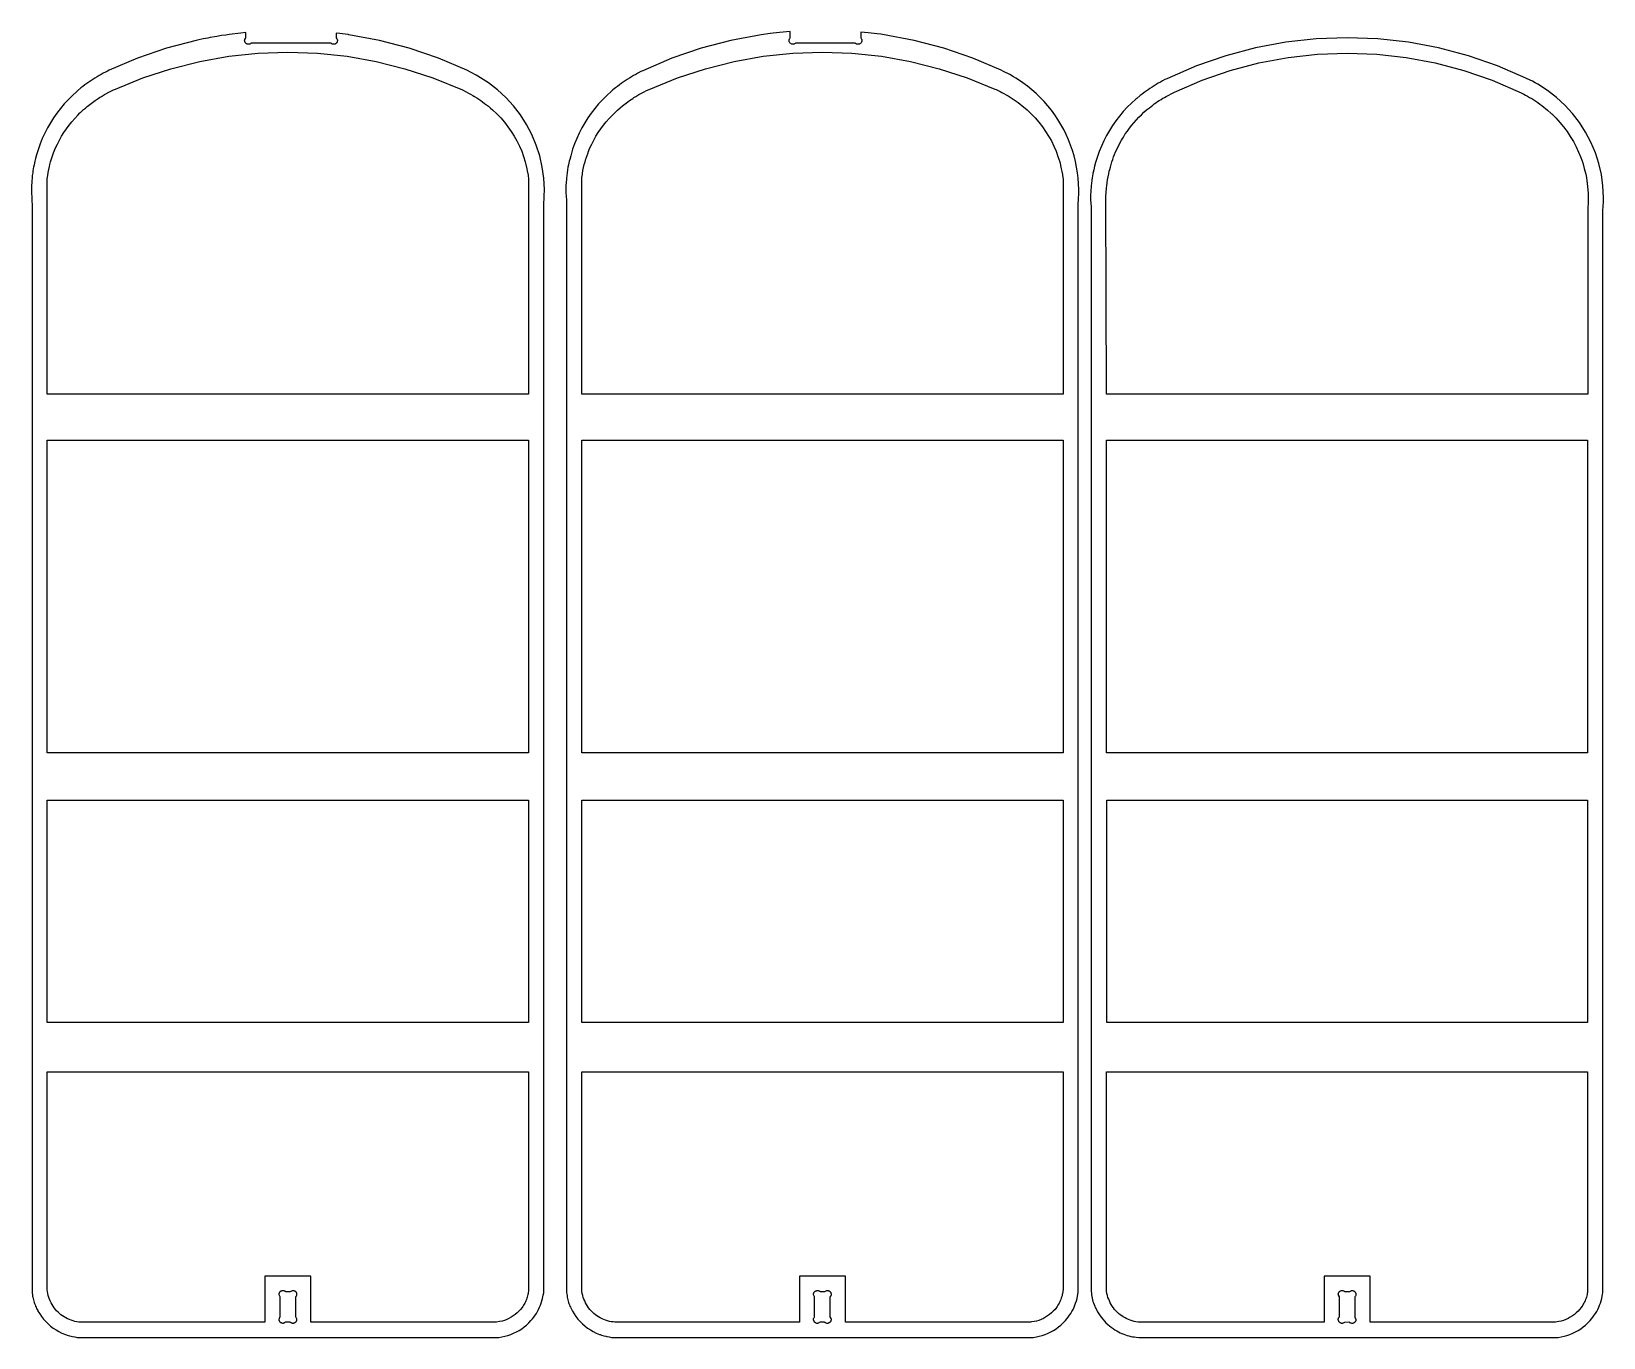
# Model space of a CAD drawing. Extents: x 141.1 to 183.9, y -70.4 to -35.8.
# Drawn here: x 158.21 to 171.01, y -70.42 to -59.79 of the extents above; entities that cross this region are included whole.
import ezdxf

# ---------------------------------------------------------------- set-up
doc = ezdxf.new("R2010")
doc.units = 0
doc.layers.add('SECTIONCUTEDGES', color=18, linetype='CONTINUOUS')

msp = doc.modelspace()

# ---------------------------------------------------------------- linework, layer by layer
at = {"layer": 'SECTIONCUTEDGES'}
for points in [[(158.546, -70.411), (158.565, -70.414), (158.583, -70.417), (158.595, -70.418), (158.605, -70.419), (161.995, -70.419), (162.017, -70.417), (162.042, -70.413), (162.066, -70.408), (162.091, -70.401), (162.114, -70.393), (162.137, -70.384), (162.16, -70.373), (162.182, -70.361), (162.203, -70.347), (162.223, -70.332), (162.242, -70.317), (162.261, -70.299), (162.278, -70.281), (162.29, -70.267), (162.302, -70.253), (162.312, -70.237), (162.323, -70.222), (162.332, -70.206), (162.341, -70.189), (162.349, -70.172), (162.356, -70.155), (162.362, -70.138), (162.368, -70.12), (162.373, -70.102), (162.379, -70.074), (162.382, -70.054), (162.383, -70.042), (162.383, -61.183), (162.385, -61.152), (162.387, -61.112), (162.388, -61.09), (162.388, -61.076), (162.383, -60.984), (162.37, -60.892), (162.35, -60.802), (162.321, -60.713), (162.285, -60.628), (162.242, -60.546), (162.193, -60.468), (162.136, -60.394), (162.073, -60.326), (162.005, -60.263), (161.932, -60.206), (161.847, -60.152), (161.833, -60.144), (161.791, -60.122), (161.756, -60.105), (161.525, -60.006), (161.288, -59.925), (161.046, -59.861), (160.796, -59.815), (160.79, -59.814), (160.766, -59.811), (160.722, -59.806), (160.694, -59.803), (160.694, -59.84), (160.694, -59.841), (160.698, -59.848), (160.701, -59.854), (160.702, -59.857), (160.703, -59.858), (160.703, -59.861), (160.703, -59.864), (160.703, -59.866), (160.702, -59.869), (160.702, -59.871), (160.701, -59.873), (160.7, -59.875), (160.699, -59.877), (160.698, -59.879), (160.697, -59.881), (160.695, -59.883), (160.693, -59.884), (160.692, -59.886), (160.69, -59.887), (160.687, -59.889), (160.684, -59.891), (160.681, -59.892), (160.677, -59.893), (160.674, -59.893), (160.671, -59.893), (160.667, -59.893), (160.664, -59.892), (160.661, -59.891), (160.658, -59.89), (160.655, -59.888), (160.651, -59.885), (160.65, -59.884), (160, -59.884), (159.998, -59.886), (159.996, -59.888), (159.994, -59.889), (159.99, -59.891), (159.987, -59.892), (159.982, -59.893), (159.978, -59.893), (159.974, -59.893), (159.971, -59.892), (159.966, -59.891), (159.965, -59.89), (159.961, -59.888), (159.958, -59.885), (159.954, -59.882), (159.952, -59.879), (159.952, -59.877), (159.95, -59.874), (159.949, -59.871), (159.948, -59.868), (159.947, -59.865), (159.947, -59.864), (159.947, -59.861), (159.948, -59.858), (159.948, -59.856), (159.95, -59.853), (159.954, -59.845), (159.956, -59.841), (159.957, -59.84), (159.957, -59.798), (159.916, -59.802), (159.822, -59.814), (159.795, -59.818), (159.758, -59.823), (159.721, -59.829), (159.703, -59.832), (159.666, -59.838), (159.647, -59.842), (159.61, -59.849), (159.564, -59.859), (159.554, -59.861), (159.312, -59.925), (159.075, -60.006), (158.845, -60.105), (158.832, -60.111), (158.814, -60.12), (158.797, -60.129), (158.78, -60.138), (158.763, -60.148), (158.746, -60.158), (158.729, -60.168), (158.712, -60.179), (158.695, -60.19), (158.679, -60.201), (158.663, -60.212), (158.647, -60.224), (158.631, -60.236), (158.615, -60.248), (158.586, -60.273), (158.581, -60.277), (158.545, -60.31), (158.511, -60.344), (158.478, -60.379), (158.448, -60.415), (158.419, -60.453), (158.391, -60.492), (158.366, -60.532), (158.342, -60.574), (158.32, -60.616), (158.3, -60.659), (158.282, -60.704), (158.263, -60.759), (158.253, -60.792), (158.245, -60.822), (158.239, -60.845), (158.233, -60.875), (158.229, -60.894), (158.227, -60.905), (158.224, -60.927), (158.222, -60.938), (158.219, -60.961), (158.217, -60.983), (158.215, -61.005), (158.214, -61.016), (158.212, -61.045), (158.212, -61.068), (158.212, -61.098), (158.212, -61.111), (158.214, -61.132), (158.215, -61.149), (158.216, -61.179), (158.217, -61.188), (158.217, -70.048), (158.218, -70.057), (158.22, -70.07), (158.221, -70.081), (158.223, -70.091), (158.226, -70.102), (158.228, -70.112), (158.231, -70.122), (158.234, -70.132), (158.238, -70.142), (158.241, -70.152), (158.245, -70.162), (158.249, -70.172), (158.254, -70.181), (158.263, -70.199), (158.265, -70.203), (158.279, -70.226), (158.294, -70.248), (158.311, -70.269), (158.328, -70.289), (158.348, -70.308), (158.368, -70.326), (158.389, -70.342), (158.412, -70.357), (158.435, -70.37), (158.459, -70.382), (158.489, -70.394), (158.502, -70.399), (158.523, -70.405), (158.536, -70.408)], [(162.897, -70.411), (162.915, -70.414), (162.934, -70.417), (162.946, -70.418), (162.956, -70.419), (166.346, -70.419), (166.368, -70.417), (166.393, -70.413), (166.417, -70.408), (166.441, -70.401), (166.465, -70.393), (166.488, -70.384), (166.511, -70.373), (166.533, -70.361), (166.554, -70.347), (166.574, -70.332), (166.593, -70.317), (166.612, -70.299), (166.629, -70.281), (166.641, -70.267), (166.653, -70.253), (166.663, -70.237), (166.674, -70.222), (166.683, -70.206), (166.692, -70.189), (166.7, -70.172), (166.707, -70.155), (166.713, -70.138), (166.719, -70.12), (166.724, -70.102), (166.729, -70.082), (166.731, -70.067), (166.734, -70.05), (166.734, -70.042), (166.734, -61.188), (166.735, -61.16), (166.736, -61.146), (166.738, -61.114), (166.739, -61.109), (166.739, -61.086), (166.739, -61.076), (166.737, -61.03), (166.734, -60.984), (166.729, -60.938), (166.721, -60.892), (166.712, -60.847), (166.701, -60.802), (166.687, -60.757), (166.672, -60.713), (166.655, -60.67), (166.636, -60.628), (166.616, -60.586), (166.593, -60.546), (166.569, -60.506), (166.543, -60.468), (166.516, -60.43), (166.487, -60.394), (166.456, -60.359), (166.424, -60.326), (166.391, -60.294), (166.356, -60.263), (166.32, -60.234), (166.283, -60.206), (166.24, -60.178), (166.227, -60.17), (166.207, -60.158), (166.177, -60.14), (166.126, -60.115), (166.106, -60.105), (165.876, -60.006), (165.639, -59.925), (165.397, -59.861), (165.141, -59.814), (165.127, -59.812), (165.096, -59.808), (165.048, -59.803), (165.023, -59.801), (164.964, -59.794), (164.964, -59.841), (164.966, -59.845), (164.97, -59.852), (164.972, -59.855), (164.973, -59.859), (164.973, -59.863), (164.972, -59.867), (164.972, -59.87), (164.971, -59.871), (164.97, -59.874), (164.969, -59.877), (164.967, -59.88), (164.964, -59.884), (164.958, -59.888), (164.954, -59.891), (164.952, -59.891), (164.948, -59.892), (164.944, -59.893), (164.939, -59.893), (164.932, -59.892), (164.93, -59.891), (164.925, -59.889), (164.922, -59.886), (164.92, -59.884), (164.919, -59.884), (164.433, -59.884), (164.432, -59.885), (164.429, -59.887), (164.425, -59.89), (164.422, -59.891), (164.419, -59.892), (164.417, -59.892), (164.414, -59.893), (164.411, -59.893), (164.407, -59.893), (164.404, -59.892), (164.401, -59.891), (164.398, -59.89), (164.395, -59.888), (164.393, -59.888), (164.389, -59.884), (164.386, -59.881), (164.385, -59.88), (164.383, -59.876), (164.381, -59.872), (164.38, -59.867), (164.38, -59.863), (164.38, -59.862), (164.38, -59.858), (164.384, -59.85), (164.387, -59.845), (164.389, -59.84), (164.389, -59.789), (164.303, -59.798), (164.225, -59.805), (164.153, -59.815), (163.905, -59.861), (163.663, -59.925), (163.426, -60.006), (163.189, -60.108), (163.174, -60.115), (163.148, -60.129), (163.131, -60.138), (163.114, -60.148), (163.097, -60.158), (163.08, -60.168), (163.063, -60.179), (163.046, -60.19), (163.03, -60.201), (163.014, -60.212), (162.998, -60.224), (162.982, -60.236), (162.966, -60.248), (162.946, -60.265), (162.931, -60.278), (162.895, -60.31), (162.862, -60.344), (162.829, -60.379), (162.799, -60.415), (162.77, -60.453), (162.742, -60.492), (162.717, -60.532), (162.693, -60.574), (162.671, -60.616), (162.651, -60.659), (162.633, -60.704), (162.617, -60.748), (162.608, -60.778), (162.602, -60.8), (162.594, -60.83), (162.59, -60.845), (162.584, -60.875), (162.58, -60.894), (162.576, -60.916), (162.573, -60.938), (162.57, -60.961), (162.568, -60.983), (162.567, -60.994), (162.565, -61.016), (162.563, -61.045), (162.563, -61.057), (162.563, -61.09), (162.563, -61.103), (162.564, -61.128), (162.567, -61.162), (162.567, -61.175), (162.567, -61.188), (162.568, -70.045), (162.568, -70.053), (162.57, -70.064), (162.572, -70.081), (162.574, -70.091), (162.577, -70.102), (162.579, -70.112), (162.582, -70.122), (162.585, -70.132), (162.588, -70.142), (162.592, -70.152), (162.596, -70.162), (162.6, -70.172), (162.605, -70.181), (162.61, -70.193), (162.616, -70.203), (162.63, -70.226), (162.645, -70.248), (162.661, -70.269), (162.679, -70.289), (162.698, -70.308), (162.719, -70.326), (162.74, -70.342), (162.762, -70.357), (162.786, -70.37), (162.81, -70.382), (162.836, -70.393), (162.843, -70.395), (162.854, -70.399), (162.871, -70.404), (162.887, -70.408)], [(167.175, -70.412), (167.19, -70.414), (167.205, -70.416), (167.227, -70.419), (170.618, -70.419), (170.64, -70.417), (170.665, -70.413), (170.689, -70.408), (170.713, -70.401), (170.737, -70.393), (170.76, -70.384), (170.783, -70.373), (170.805, -70.361), (170.826, -70.347), (170.846, -70.332), (170.865, -70.317), (170.884, -70.299), (170.901, -70.281), (170.913, -70.267), (170.924, -70.253), (170.935, -70.237), (170.945, -70.222), (170.955, -70.206), (170.964, -70.189), (170.971, -70.172), (170.979, -70.155), (170.985, -70.138), (170.991, -70.12), (170.996, -70.102), (171, -70.082), (171.003, -70.069), (171.005, -70.051), (171.006, -70.042), (171.006, -61.246), (171.007, -61.214), (171.01, -61.175), (171.011, -61.152), (171.011, -61.139), (171.006, -61.046), (170.993, -60.954), (170.972, -60.864), (170.944, -60.776), (170.908, -60.69), (170.865, -60.608), (170.815, -60.53), (170.759, -60.457), (170.696, -60.388), (170.628, -60.325), (170.555, -60.269), (170.475, -60.218), (170.455, -60.206), (170.431, -60.194), (170.389, -60.173), (170.378, -60.168), (170.148, -60.069), (169.911, -59.987), (169.668, -59.923), (169.422, -59.877), (169.173, -59.85), (168.923, -59.841), (168.672, -59.85), (168.423, -59.877), (168.177, -59.923), (167.935, -59.987), (167.698, -60.069), (167.456, -60.173), (167.439, -60.181), (167.42, -60.191), (167.403, -60.201), (167.385, -60.21), (167.368, -60.22), (167.351, -60.231), (167.335, -60.241), (167.318, -60.252), (167.302, -60.263), (167.286, -60.275), (167.27, -60.286), (167.254, -60.298), (167.238, -60.311), (167.21, -60.334), (167.204, -60.339), (167.167, -60.372), (167.133, -60.406), (167.101, -60.441), (167.07, -60.477), (167.041, -60.515), (167.014, -60.554), (166.988, -60.595), (166.965, -60.636), (166.943, -60.678), (166.923, -60.722), (166.905, -60.766), (166.885, -60.822), (166.875, -60.855), (166.867, -60.885), (166.86, -60.915), (166.854, -60.945), (166.85, -60.967), (166.848, -60.978), (166.845, -61.001), (166.842, -61.023), (166.839, -61.045), (166.838, -61.056), (166.837, -61.079), (166.836, -61.09), (166.835, -61.119), (166.835, -61.152), (166.835, -61.161), (166.836, -61.186), (166.838, -61.216), (166.839, -61.246), (166.839, -70.045), (166.841, -70.058), (166.843, -70.072), (166.845, -70.085), (166.848, -70.098), (166.851, -70.111), (166.854, -70.124), (166.858, -70.137), (166.863, -70.149), (166.868, -70.162), (166.873, -70.174), (166.879, -70.186), (166.885, -70.198), (166.891, -70.209), (166.901, -70.225), (166.912, -70.241), (166.923, -70.256), (166.935, -70.27), (166.947, -70.284), (166.96, -70.298), (166.974, -70.311), (166.988, -70.323), (167.002, -70.335), (167.018, -70.345), (167.033, -70.356), (167.049, -70.365), (167.062, -70.372), (167.076, -70.379), (167.09, -70.385), (167.104, -70.391), (167.118, -70.396), (167.132, -70.401), (167.146, -70.405), (167.161, -70.409)], [(158.341, -62.742), (158.341, -60.988), (158.345, -60.961), (158.349, -60.936), (158.353, -60.912), (158.358, -60.888), (158.362, -60.872), (158.368, -60.849), (158.375, -60.826), (158.392, -60.777), (158.408, -60.737), (158.423, -60.705), (158.439, -60.673), (158.457, -60.641), (158.476, -60.611), (158.496, -60.581), (158.518, -60.552), (158.54, -60.524), (158.564, -60.496), (158.589, -60.47), (158.607, -60.452), (158.612, -60.447), (158.636, -60.425), (158.651, -60.413), (158.665, -60.4), (158.687, -60.383), (158.709, -60.367), (158.731, -60.35), (158.756, -60.334), (158.766, -60.327), (158.781, -60.318), (158.807, -60.303), (158.817, -60.297), (158.843, -60.283), (158.859, -60.275), (158.879, -60.265), (158.895, -60.258), (159.12, -60.166), (159.348, -60.092), (159.582, -60.033), (159.819, -59.991), (160.059, -59.966), (160.3, -59.957), (160.541, -59.966), (160.781, -59.991), (161.018, -60.033), (161.252, -60.092), (161.48, -60.166), (161.721, -60.265), (161.75, -60.279), (161.769, -60.29), (161.787, -60.299), (161.804, -60.309), (161.82, -60.319), (161.837, -60.33), (161.853, -60.34), (161.87, -60.351), (161.885, -60.362), (161.901, -60.374), (161.916, -60.386), (161.932, -60.398), (161.948, -60.412), (161.965, -60.427), (162, -60.459), (162.032, -60.493), (162.063, -60.527), (162.091, -60.564), (162.118, -60.602), (162.142, -60.64), (162.164, -60.68), (162.185, -60.722), (162.203, -60.764), (162.218, -60.806), (162.232, -60.85), (162.245, -60.906), (162.249, -60.923), (162.255, -60.957), (162.259, -60.991), (162.259, -62.742)], [(162.692, -62.742), (162.692, -60.99), (162.694, -60.978), (162.697, -60.953), (162.698, -60.945), (162.702, -60.92), (162.707, -60.896), (162.713, -60.872), (162.719, -60.849), (162.726, -60.826), (162.728, -60.821), (162.743, -60.777), (162.745, -60.77), (162.759, -60.737), (162.774, -60.705), (162.79, -60.673), (162.808, -60.641), (162.827, -60.611), (162.847, -60.581), (162.869, -60.552), (162.891, -60.524), (162.915, -60.496), (162.944, -60.466), (162.963, -60.447), (162.984, -60.428), (163.005, -60.409), (163.023, -60.395), (163.045, -60.378), (163.067, -60.361), (163.082, -60.35), (163.107, -60.334), (163.117, -60.327), (163.132, -60.318), (163.157, -60.303), (163.173, -60.294), (163.199, -60.281), (163.22, -60.27), (163.241, -60.26), (163.471, -60.166), (163.699, -60.092), (163.932, -60.033), (164.17, -59.991), (164.41, -59.966), (164.651, -59.957), (164.892, -59.966), (165.132, -59.991), (165.369, -60.033), (165.603, -60.092), (165.831, -60.166), (166.056, -60.258), (166.065, -60.262), (166.082, -60.27), (166.098, -60.278), (166.112, -60.285), (166.129, -60.295), (166.146, -60.304), (166.163, -60.314), (166.18, -60.324), (166.196, -60.335), (166.212, -60.346), (166.228, -60.357), (166.244, -60.368), (166.26, -60.38), (166.275, -60.392), (166.29, -60.404), (166.301, -60.414), (166.317, -60.427), (166.351, -60.459), (166.383, -60.493), (166.413, -60.527), (166.442, -60.564), (166.468, -60.602), (166.493, -60.64), (166.515, -60.68), (166.536, -60.722), (166.554, -60.764), (166.569, -60.806), (166.583, -60.85), (166.596, -60.906), (166.601, -60.929), (166.605, -60.953), (166.606, -60.962), (166.61, -60.99), (166.61, -62.742)], [(166.964, -62.742), (166.959, -61.143), (166.959, -61.127), (166.961, -61.103), (166.964, -61.062), (166.966, -61.045), (166.969, -61.021), (166.973, -60.997), (166.977, -60.972), (166.982, -60.948), (166.987, -60.925), (166.99, -60.913), (166.996, -60.892), (167.002, -60.871), (167.008, -60.85), (167.015, -60.83), (167.022, -60.809), (167.03, -60.789), (167.038, -60.769), (167.047, -60.75), (167.056, -60.73), (167.066, -60.711), (167.076, -60.692), (167.087, -60.673), (167.102, -60.648), (167.117, -60.623), (167.134, -60.599), (167.151, -60.575), (167.169, -60.552), (167.188, -60.53), (167.207, -60.508), (167.227, -60.487), (167.248, -60.466), (167.269, -60.446), (167.291, -60.427), (167.314, -60.409), (167.327, -60.399), (167.34, -60.389), (167.353, -60.379), (167.367, -60.369), (167.38, -60.36), (167.394, -60.351), (167.408, -60.342), (167.422, -60.333), (167.436, -60.325), (167.45, -60.317), (167.465, -60.309), (167.495, -60.293), (167.518, -60.282), (167.743, -60.185), (167.971, -60.107), (168.204, -60.045), (168.442, -60.001), (168.681, -59.974), (168.923, -59.965), (169.164, -59.974), (169.404, -60.001), (169.641, -60.045), (169.874, -60.107), (170.103, -60.185), (170.341, -60.288), (170.361, -60.298), (170.375, -60.306), (170.392, -60.315), (170.409, -60.325), (170.426, -60.335), (170.443, -60.346), (170.46, -60.357), (170.476, -60.368), (170.492, -60.38), (170.508, -60.392), (170.524, -60.404), (170.539, -60.416), (170.554, -60.429), (170.584, -60.456), (170.589, -60.46), (170.623, -60.493), (170.655, -60.529), (170.685, -60.565), (170.714, -60.604), (170.74, -60.643), (170.765, -60.684), (170.787, -60.727), (170.807, -60.77), (170.825, -60.814), (170.841, -60.859), (170.854, -60.905), (170.866, -60.951), (170.871, -60.977), (170.875, -61.004), (170.878, -61.024), (170.881, -61.052), (170.884, -61.078), (170.885, -61.107), (170.886, -61.124), (170.886, -61.151), (170.886, -61.175), (170.882, -61.236), (170.882, -61.25), (170.882, -62.742)], [(158.341, -65.661), (158.341, -63.114), (162.259, -63.114), (162.259, -65.661)], [(162.692, -65.661), (162.692, -63.114), (166.61, -63.114), (166.61, -65.661)], [(166.964, -65.661), (166.964, -63.114), (170.881, -63.114), (170.881, -65.661)], [(158.341, -67.854), (158.341, -66.046), (162.259, -66.046), (162.259, -67.854)], [(162.692, -67.854), (162.692, -66.046), (166.61, -66.046), (166.61, -67.854)], [(166.966, -67.854), (166.966, -66.046), (170.881, -66.046), (170.881, -67.854)], [(158.566, -70.287), (158.551, -70.283), (158.535, -70.278), (158.521, -70.273), (158.506, -70.266), (158.492, -70.259), (158.478, -70.251), (158.465, -70.243), (158.452, -70.233), (158.44, -70.223), (158.429, -70.212), (158.417, -70.201), (158.407, -70.189), (158.397, -70.176), (158.388, -70.163), (158.38, -70.15), (158.372, -70.136), (158.365, -70.121), (158.359, -70.107), (158.354, -70.092), (158.349, -70.076), (158.345, -70.061), (158.342, -70.044), (158.341, -70.034), (158.341, -68.257), (162.259, -68.257), (162.259, -70.033), (162.258, -70.041), (162.257, -70.051), (162.255, -70.059), (162.253, -70.069), (162.251, -70.079), (162.248, -70.089), (162.245, -70.099), (162.241, -70.109), (162.237, -70.119), (162.233, -70.129), (162.228, -70.138), (162.223, -70.147), (162.218, -70.156), (162.212, -70.165), (162.206, -70.174), (162.194, -70.19), (162.18, -70.204), (162.166, -70.218), (162.15, -70.231), (162.134, -70.243), (162.117, -70.254), (162.099, -70.263), (162.081, -70.272), (162.062, -70.279), (162.043, -70.285), (162.023, -70.289), (161.998, -70.293), (161.991, -70.294), (161.987, -70.294), (160.487, -70.294), (160.487, -69.92), (160.113, -69.92), (160.113, -70.294), (158.606, -70.293), (158.599, -70.293), (158.581, -70.29)], [(162.917, -70.287), (162.901, -70.283), (162.886, -70.278), (162.872, -70.273), (162.857, -70.266), (162.843, -70.259), (162.829, -70.251), (162.816, -70.243), (162.803, -70.233), (162.791, -70.223), (162.779, -70.212), (162.768, -70.201), (162.758, -70.189), (162.748, -70.176), (162.739, -70.163), (162.73, -70.15), (162.723, -70.136), (162.716, -70.121), (162.71, -70.107), (162.704, -70.092), (162.7, -70.076), (162.696, -70.061), (162.693, -70.041), (162.692, -70.033), (162.692, -68.257), (166.61, -68.257), (166.61, -70.033), (166.609, -70.038), (166.608, -70.046), (166.606, -70.059), (166.604, -70.069), (166.602, -70.079), (166.599, -70.089), (166.596, -70.099), (166.592, -70.109), (166.588, -70.119), (166.584, -70.129), (166.579, -70.138), (166.574, -70.147), (166.569, -70.156), (166.563, -70.165), (166.557, -70.174), (166.545, -70.19), (166.531, -70.204), (166.517, -70.218), (166.501, -70.231), (166.485, -70.243), (166.468, -70.254), (166.45, -70.263), (166.432, -70.272), (166.413, -70.279), (166.394, -70.285), (166.374, -70.289), (166.354, -70.292), (166.345, -70.293), (166.338, -70.294), (164.838, -70.294), (164.838, -69.92), (164.464, -69.92), (164.464, -70.294), (162.961, -70.294), (162.948, -70.292), (162.932, -70.29)], [(167.204, -70.29), (167.189, -70.287), (167.173, -70.283), (167.158, -70.278), (167.143, -70.273), (167.129, -70.266), (167.115, -70.259), (167.101, -70.251), (167.088, -70.243), (167.075, -70.233), (167.063, -70.223), (167.051, -70.212), (167.04, -70.201), (167.03, -70.189), (167.02, -70.176), (167.011, -70.163), (167.002, -70.15), (166.995, -70.136), (166.988, -70.121), (166.982, -70.107), (166.976, -70.092), (166.972, -70.076), (166.968, -70.061), (166.965, -70.04), (166.964, -70.034), (166.964, -68.257), (170.881, -68.257), (170.881, -70.04), (170.879, -70.051), (170.878, -70.059), (170.876, -70.069), (170.874, -70.079), (170.871, -70.089), (170.868, -70.099), (170.864, -70.109), (170.86, -70.119), (170.856, -70.129), (170.851, -70.138), (170.846, -70.147), (170.841, -70.156), (170.835, -70.165), (170.829, -70.174), (170.816, -70.19), (170.803, -70.204), (170.788, -70.218), (170.773, -70.231), (170.757, -70.243), (170.74, -70.254), (170.722, -70.263), (170.704, -70.272), (170.685, -70.279), (170.666, -70.285), (170.646, -70.289), (170.619, -70.293), (170.61, -70.294), (169.11, -70.294), (169.11, -69.92), (168.736, -69.92), (168.736, -70.294), (167.235, -70.294), (167.222, -70.293)], [(160.254, -70.302), (160.25, -70.301), (160.247, -70.3), (160.245, -70.299), (160.242, -70.298), (160.24, -70.296), (160.238, -70.294), (160.236, -70.292), (160.234, -70.29), (160.233, -70.287), (160.231, -70.285), (160.23, -70.282), (160.229, -70.279), (160.229, -70.276), (160.229, -70.272), (160.229, -70.268), (160.23, -70.263), (160.23, -70.261), (160.232, -70.257), (160.234, -70.254), (160.236, -70.252), (160.237, -70.25), (160.238, -70.25), (160.237, -70.088), (160.237, -70.087), (160.23, -70.075), (160.229, -70.072), (160.229, -70.069), (160.228, -70.065), (160.229, -70.062), (160.229, -70.06), (160.23, -70.058), (160.23, -70.055), (160.231, -70.053), (160.232, -70.051), (160.234, -70.049), (160.235, -70.047), (160.236, -70.046), (160.238, -70.044), (160.24, -70.042), (160.243, -70.04), (160.246, -70.038), (160.249, -70.037), (160.252, -70.036), (160.256, -70.035), (160.259, -70.035), (160.263, -70.035), (160.266, -70.036), (160.269, -70.037), (160.272, -70.038), (160.275, -70.039), (160.278, -70.041), (160.28, -70.043), (160.281, -70.044), (160.282, -70.044), (160.32, -70.044), (160.325, -70.042), (160.332, -70.038), (160.333, -70.037), (160.336, -70.036), (160.339, -70.036), (160.342, -70.035), (160.345, -70.035), (160.348, -70.036), (160.35, -70.037), (160.353, -70.038), (160.356, -70.039), (160.358, -70.041), (160.361, -70.043), (160.363, -70.045), (160.365, -70.047), (160.366, -70.049), (160.368, -70.052), (160.369, -70.055), (160.37, -70.058), (160.371, -70.06), (160.371, -70.063), (160.371, -70.067), (160.371, -70.071), (160.37, -70.076), (160.368, -70.081), (160.365, -70.086), (160.364, -70.086), (160.363, -70.087), (160.362, -70.088), (160.362, -70.25), (160.363, -70.252), (160.37, -70.263), (160.371, -70.266), (160.371, -70.27), (160.371, -70.273), (160.371, -70.276), (160.371, -70.278), (160.37, -70.281), (160.369, -70.283), (160.368, -70.285), (160.367, -70.287), (160.366, -70.289), (160.365, -70.291), (160.363, -70.293), (160.362, -70.294), (160.36, -70.296), (160.357, -70.298), (160.354, -70.3), (160.351, -70.301), (160.347, -70.302), (160.346, -70.302), (160.342, -70.303), (160.339, -70.303), (160.337, -70.303), (160.334, -70.302), (160.331, -70.302), (160.328, -70.3), (160.325, -70.299), (160.322, -70.297), (160.32, -70.295), (160.319, -70.294), (160.319, -70.294), (160.318, -70.294), (160.281, -70.294), (160.28, -70.294), (160.273, -70.298), (160.266, -70.301), (160.263, -70.302), (160.261, -70.303), (160.259, -70.303)], [(164.605, -70.303), (164.6, -70.301), (164.598, -70.3), (164.595, -70.299), (164.593, -70.297), (164.59, -70.295), (164.588, -70.293), (164.586, -70.291), (164.584, -70.289), (164.583, -70.286), (164.582, -70.283), (164.581, -70.281), (164.58, -70.278), (164.579, -70.274), (164.579, -70.271), (164.58, -70.268), (164.58, -70.264), (164.582, -70.26), (164.584, -70.255), (164.587, -70.252), (164.588, -70.25), (164.588, -70.25), (164.588, -70.088), (164.588, -70.087), (164.581, -70.075), (164.58, -70.072), (164.579, -70.069), (164.579, -70.065), (164.58, -70.062), (164.58, -70.06), (164.581, -70.058), (164.581, -70.055), (164.582, -70.053), (164.583, -70.051), (164.585, -70.049), (164.586, -70.047), (164.587, -70.046), (164.589, -70.044), (164.591, -70.042), (164.594, -70.04), (164.597, -70.038), (164.6, -70.037), (164.602, -70.037), (164.605, -70.036), (164.608, -70.035), (164.612, -70.035), (164.615, -70.036), (164.618, -70.036), (164.622, -70.037), (164.625, -70.039), (164.628, -70.04), (164.629, -70.041), (164.633, -70.044), (164.669, -70.044), (164.671, -70.044), (164.683, -70.037), (164.686, -70.036), (164.689, -70.035), (164.692, -70.035), (164.696, -70.035), (164.698, -70.036), (164.7, -70.037), (164.702, -70.037), (164.704, -70.038), (164.706, -70.039), (164.708, -70.04), (164.71, -70.042), (164.712, -70.043), (164.714, -70.045), (164.715, -70.047), (164.717, -70.05), (164.719, -70.053), (164.72, -70.056), (164.721, -70.058), (164.722, -70.061), (164.722, -70.064), (164.722, -70.068), (164.722, -70.069), (164.722, -70.073), (164.721, -70.076), (164.72, -70.079), (164.718, -70.082), (164.717, -70.084), (164.713, -70.088), (164.713, -70.25), (164.721, -70.264), (164.722, -70.267), (164.722, -70.271), (164.722, -70.274), (164.722, -70.276), (164.722, -70.278), (164.721, -70.281), (164.72, -70.283), (164.719, -70.285), (164.718, -70.287), (164.717, -70.289), (164.716, -70.291), (164.714, -70.293), (164.713, -70.294), (164.711, -70.296), (164.709, -70.297), (164.706, -70.299), (164.703, -70.3), (164.702, -70.301), (164.698, -70.302), (164.695, -70.303), (164.693, -70.303), (164.69, -70.303), (164.686, -70.303), (164.683, -70.302), (164.68, -70.301), (164.678, -70.3), (164.675, -70.299), (164.673, -70.297), (164.671, -70.296), (164.67, -70.295), (164.669, -70.294), (164.632, -70.294), (164.625, -70.297), (164.619, -70.301), (164.616, -70.302), (164.613, -70.302), (164.61, -70.303), (164.607, -70.303)], [(168.875, -70.302), (168.872, -70.301), (168.869, -70.3), (168.867, -70.299), (168.864, -70.297), (168.862, -70.295), (168.86, -70.293), (168.858, -70.291), (168.856, -70.289), (168.855, -70.286), (168.853, -70.283), (168.852, -70.28), (168.852, -70.277), (168.851, -70.274), (168.851, -70.271), (168.851, -70.268), (168.853, -70.262), (168.854, -70.259), (168.856, -70.255), (168.858, -70.252), (168.86, -70.251), (168.86, -70.25), (168.86, -70.087), (168.853, -70.073), (168.852, -70.072), (168.852, -70.069), (168.851, -70.066), (168.851, -70.063), (168.851, -70.062), (168.852, -70.059), (168.853, -70.056), (168.854, -70.054), (168.855, -70.051), (168.857, -70.048), (168.859, -70.046), (168.861, -70.044), (168.863, -70.042), (168.865, -70.04), (168.868, -70.039), (168.871, -70.038), (168.873, -70.037), (168.878, -70.036), (168.882, -70.035), (168.887, -70.036), (168.889, -70.036), (168.893, -70.037), (168.898, -70.039), (168.903, -70.043), (168.904, -70.044), (168.904, -70.044), (168.942, -70.044), (168.944, -70.043), (168.951, -70.04), (168.955, -70.038), (168.957, -70.037), (168.96, -70.036), (168.963, -70.035), (168.966, -70.035), (168.969, -70.036), (168.973, -70.037), (168.976, -70.038), (168.978, -70.039), (168.981, -70.041), (168.983, -70.043), (168.985, -70.045), (168.987, -70.047), (168.989, -70.049), (168.991, -70.052), (168.992, -70.055), (168.993, -70.058), (168.994, -70.062), (168.994, -70.067), (168.994, -70.071), (168.993, -70.076), (168.991, -70.081), (168.987, -70.086), (168.985, -70.088), (168.985, -70.089), (168.985, -70.25), (168.986, -70.252), (168.992, -70.265), (168.993, -70.266), (168.994, -70.269), (168.994, -70.272), (168.994, -70.275), (168.994, -70.278), (168.993, -70.282), (168.991, -70.285), (168.99, -70.287), (168.988, -70.29), (168.987, -70.292), (168.985, -70.294), (168.982, -70.296), (168.98, -70.298), (168.977, -70.299), (168.975, -70.301), (168.972, -70.302), (168.967, -70.303), (168.966, -70.303), (168.961, -70.303), (168.957, -70.302), (168.952, -70.301), (168.947, -70.299), (168.945, -70.298), (168.943, -70.295), (168.942, -70.294), (168.941, -70.294), (168.902, -70.295), (168.89, -70.301), (168.889, -70.302), (168.885, -70.303), (168.883, -70.303), (168.879, -70.303), (168.878, -70.303)]]:
    msp.add_lwpolyline(points, close=True, dxfattribs=at)

doc.saveas('drawing.dxf')
